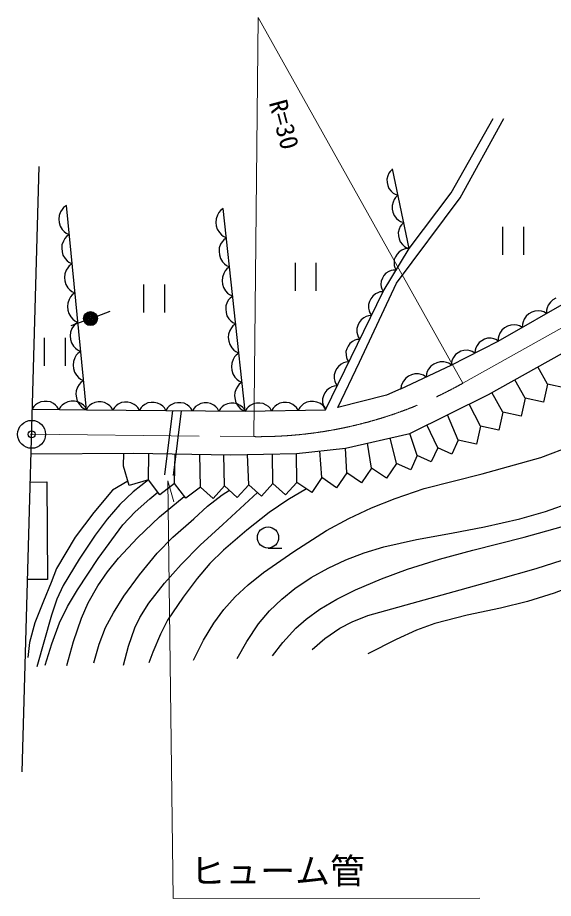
# Model space of a CAD drawing. Units: millimetres, scale not verified. Extents: x 40000 to 680000, y 20000 to 380000.
# Drawn here: x 275854 to 314232, y 239842 to 302895 of the extents above; entities that cross this region are included whole.
import ezdxf
from ezdxf.enums import TextEntityAlignment as Align

# ---------------------------------------------------------------- set-up
doc = ezdxf.new("R2010")
doc.units = ezdxf.units.MM
doc.header["$LTSCALE"] = 1000
doc.header["$PDMODE"] = 32
doc.header["$PDSIZE"] = 500
doc.linetypes.add('CHAIN', pattern=[18.5, 12, -1.5, 3.5, -1.5])
for name, color, linetype, lineweight in [('M-BGD', 7, 'Continuous', 25), ('M-BMK', 2, 'CHAIN', 13), ('M-BMK-HTXT', 7, 'Continuous', 13), ('M-BMK-SRVR', 3, 'Continuous', 25), ('M-OTRS', 6, 'Continuous', 25), ('M-STR-HTXT', 7, 'Continuous', 13)]:
    doc.layers.add(name, color=color, linetype=linetype, lineweight=lineweight)
doc.styles.add('ＭＳ ゴシック', font='')
doc.styles.get('ＭＳ ゴシック').set_extended_font_data('MS Gothic')

msp = doc.modelspace()

# ---------------------------------------------------------------- linework, layer by layer
at = {"layer": 'M-BGD'}
for p, q in [((306920, 290345), (309908, 295670)), ((307543, 290002), (310686, 295670)), ((276174, 248895), (277393, 292226)), ((302705, 292034), (302543, 291884)), ((303903, 286359), (302696, 292075)), ((302375, 291576), (302310, 291330)), ((302310, 291330), (302320, 291099)), ((302455, 291748), (302375, 291576)), ((302543, 291884), (302455, 291748)), ((302320, 291099), (302367, 290875)), ((302367, 290875), (302451, 290660)), ((302451, 290660), (302610, 290461)), ((302610, 290461), (302753, 290336)), ((302753, 290336), (302888, 290248)), ((302888, 290248), (303098, 290175)), ((303098, 290175), (302927, 290017)), ((303903, 286359), (306920, 290345)), ((279347, 289454), (279150, 289308)), ((280778, 274824), (279348, 289446)), ((302750, 289693), (302682, 289433)), ((302682, 289433), (302692, 289190)), ((302834, 289874), (302750, 289693)), ((302927, 290017), (302834, 289874)), ((302997, 283893), (307543, 290002)), ((278928, 288991), (278827, 288728)), ((279037, 289170), (278928, 288991)), ((279150, 289308), (279037, 289170)), ((290277, 288939), (290169, 288758)), ((290388, 289077), (290277, 288939)), ((290584, 289225), (290388, 289077)), ((292152, 274710), (290583, 289228)), ((302692, 289190), (302742, 288956)), ((302742, 288956), (302831, 288729)), ((278827, 288728), (278810, 288473)), ((278810, 288473), (278835, 288222)), ((278835, 288222), (278901, 287975)), ((290071, 288494), (290056, 288239)), ((290056, 288239), (290083, 287988)), ((290169, 288758), (290071, 288494)), ((302831, 288729), (302998, 288519)), ((302998, 288519), (303148, 288387)), ((303148, 288387), (303290, 288295)), ((303290, 288295), (303511, 288218)), ((303511, 288218), (303348, 288068)), ((278901, 287975), (279051, 287737)), ((279051, 287737), (279193, 287582)), ((279193, 287582), (279330, 287469)), ((290083, 287988), (290152, 287742)), ((290152, 287742), (290305, 287505)), ((303180, 287760), (303116, 287514)), ((303260, 287933), (303180, 287760)), ((303348, 288068), (303260, 287933)), ((310596, 287923), (310596, 285923)), ((312116, 285923), (312116, 287923)), ((279133, 286901), (279032, 286638)), ((279242, 287080), (279133, 286901)), ((279355, 287218), (279242, 287080)), ((279330, 287469), (279552, 287364)), ((279552, 287364), (279355, 287218)), ((290305, 287505), (290448, 287352)), ((290448, 287352), (290587, 287240)), ((290614, 286990), (290502, 286851)), ((290587, 287240), (290809, 287137)), ((290809, 287137), (290614, 286990)), ((303116, 287514), (303126, 287283)), ((303126, 287283), (303173, 287060)), ((303173, 287060), (303257, 286844)), ((279032, 286638), (279014, 286383)), ((279014, 286383), (279039, 286132)), ((290297, 286406), (290282, 286151)), ((290395, 286670), (290297, 286406)), ((290502, 286851), (290395, 286670)), ((302034, 283282), (303903, 286359)), ((303257, 286844), (303416, 286645)), ((303545, 286324), (303378, 286257)), ((303416, 286645), (303559, 286520)), ((303693, 286360), (303545, 286324)), ((303559, 286520), (303694, 286432)), ((303903, 286359), (303693, 286360)), ((303694, 286432), (303903, 286359)), ((310275, 279721), (322348, 286687)), ((279039, 286132), (279105, 285885)), ((279105, 285885), (279255, 285647)), ((279255, 285647), (279397, 285492)), ((290282, 286151), (290309, 285901)), ((290309, 285901), (290378, 285655)), ((290378, 285655), (290530, 285417)), ((302918, 285778), (302837, 285574)), ((303030, 285962), (302918, 285778)), ((303173, 286128), (303030, 285962)), ((303378, 286257), (303173, 286128)), ((279397, 285492), (279535, 285379)), ((279559, 285128), (279446, 284990)), ((279535, 285379), (279756, 285274)), ((279756, 285274), (279559, 285128)), ((290530, 285417), (290673, 285264)), ((290673, 285264), (290812, 285152)), ((290812, 285152), (291035, 285050)), ((291035, 285050), (290839, 284902)), ((295724, 285337), (295724, 283337)), ((297244, 283337), (297243, 285337)), ((302837, 285574), (302817, 285334)), ((302817, 285334), (302835, 285154)), ((302835, 285154), (302871, 285006)), ((302871, 285006), (302969, 284820)), ((309572, 275906), (326059, 285159)), ((279236, 284548), (279219, 284293)), ((279337, 284811), (279236, 284548)), ((279446, 284990), (279337, 284811)), ((290620, 284582), (290522, 284318)), ((290728, 284763), (290620, 284582)), ((290839, 284902), (290728, 284763)), ((302096, 284424), (301984, 284239)), ((302239, 284590), (302096, 284424)), ((302443, 284718), (302239, 284590)), ((302610, 284785), (302443, 284718)), ((302759, 284821), (302610, 284785)), ((302969, 284820), (302759, 284821)), ((279219, 284293), (279243, 284042)), ((279243, 284042), (279310, 283795)), ((279310, 283795), (279460, 283557)), ((284879, 283785), (284880, 281785)), ((286400, 281785), (286399, 283785)), ((290522, 284318), (290507, 284063)), ((290507, 284063), (290535, 283813)), ((290535, 283813), (290603, 283567)), ((300352, 278226), (302997, 283893)), ((301903, 284036), (301883, 283795)), ((301883, 283795), (301900, 283616)), ((301984, 284239), (301903, 284036)), ((279460, 283557), (279601, 283402)), ((279601, 283402), (279739, 283289)), ((279739, 283289), (279960, 283184)), ((279960, 283184), (279764, 283038)), ((290603, 283567), (290756, 283330)), ((290756, 283330), (290899, 283176)), ((290899, 283176), (291038, 283064)), ((297908, 274828), (302034, 283282)), ((301489, 283117), (301287, 282962)), ((301658, 283204), (301489, 283117)), ((301811, 283256), (301658, 283204)), ((302031, 283275), (301811, 283256)), ((301900, 283616), (301937, 283468)), ((301937, 283468), (302034, 283282)), ((279541, 282721), (279440, 282458)), ((279650, 282900), (279541, 282721)), ((279764, 283038), (279650, 282900)), ((290866, 282517), (290772, 282265)), ((290968, 282689), (290866, 282517)), ((291074, 282821), (290968, 282689)), ((291038, 283064), (291260, 282962)), ((291260, 282962), (291074, 282821)), ((301052, 282569), (300986, 282348)), ((301152, 282774), (301052, 282569)), ((301287, 282962), (301152, 282774)), ((314014, 282525), (313866, 282301)), ((314202, 282680), (314014, 282525)), ((314410, 282800), (314202, 282680)), ((279440, 282458), (279423, 282203)), ((279423, 282203), (279448, 281952)), ((279448, 281952), (279514, 281705)), ((281544, 281524), (282479, 281877)), ((290772, 282265), (290758, 282022)), ((290758, 282022), (290784, 281784)), ((300986, 282348), (300989, 282093)), ((300989, 282093), (301025, 281906)), ((301025, 281906), (301077, 281754)), ((312906, 281886), (312678, 281800)), ((313173, 281902), (312906, 281886)), ((313372, 281878), (313173, 281902)), ((313536, 281834), (313372, 281878)), ((313744, 281954), (313740, 281720)), ((313788, 282118), (313744, 281954)), ((313866, 282301), (313788, 282118)), ((279514, 281705), (279664, 281467)), ((279664, 281467), (279806, 281312)), ((279806, 281312), (279943, 281199)), ((290784, 281784), (290849, 281549)), ((290849, 281549), (290995, 281324)), ((290995, 281324), (291131, 281178)), ((300453, 281255), (300319, 281067)), ((300656, 281410), (300453, 281255)), ((300825, 281496), (300656, 281410)), ((300977, 281549), (300825, 281496)), ((301198, 281568), (300977, 281549)), ((301077, 281754), (301198, 281568)), ((312134, 281302), (312055, 281118)), ((312282, 281526), (312134, 281302)), ((312470, 281680), (312282, 281526)), ((312678, 281800), (312470, 281680)), ((313740, 281720), (313536, 281834)), ((279746, 280631), (279645, 280368)), ((280607, 281173), (279670, 280824)), ((279855, 280810), (279746, 280631)), ((279968, 280948), (279855, 280810)), ((279943, 281199), (280165, 281094)), ((280165, 281094), (279968, 280948)), ((291168, 280687), (291061, 280506)), ((291131, 281178), (291263, 281071)), ((291280, 280825), (291168, 280687)), ((291263, 281071), (291475, 280973)), ((291475, 280973), (291280, 280825)), ((300219, 280862), (300153, 280640)), ((300153, 280640), (300155, 280385)), ((300319, 281067), (300219, 280862)), ((310737, 280681), (310550, 280526)), ((310945, 280801), (310737, 280681)), ((311173, 280886), (310945, 280801)), ((311441, 280902), (311173, 280886)), ((311640, 280878), (311441, 280902)), ((311804, 280834), (311640, 280878)), ((312007, 280721), (311804, 280834)), ((312011, 280954), (312007, 280721)), ((312055, 281118), (312011, 280954)), ((277754, 279961), (277754, 277961)), ((279274, 277962), (279274, 279962)), ((279645, 280368), (279627, 280113)), ((279627, 280113), (279652, 279862)), ((290962, 280242), (290948, 279987)), ((290948, 279987), (290975, 279736)), ((291061, 280506), (290962, 280242)), ((300155, 280385), (300191, 280199)), ((300191, 280199), (300244, 280046)), ((300244, 280046), (300364, 279861)), ((310323, 280119), (310279, 279955)), ((310402, 280302), (310323, 280119)), ((310550, 280526), (310402, 280302)), ((279652, 279862), (279718, 279615)), ((279718, 279615), (279868, 279377)), ((279868, 279377), (280010, 279222)), ((290975, 279736), (291044, 279490)), ((291044, 279490), (291196, 279253)), ((299532, 279386), (299437, 279192)), ((299659, 279564), (299532, 279386)), ((299851, 279711), (299659, 279564)), ((300011, 279793), (299851, 279711)), ((300155, 279842), (300011, 279793)), ((300364, 279861), (300155, 279842)), ((306916, 278016), (310275, 279721)), ((308760, 279421), (308676, 279251)), ((308912, 279626), (308760, 279421)), ((309098, 279763), (308912, 279626)), ((309301, 279866), (309098, 279763)), ((309522, 279936), (309301, 279866)), ((309776, 279937), (309522, 279936)), ((309964, 279904), (309776, 279937)), ((310117, 279854), (309964, 279904)), ((310304, 279736), (310117, 279854)), ((310279, 279955), (310275, 279721)), ((280059, 278720), (279950, 278541)), ((280010, 279222), (280148, 279109)), ((280172, 278858), (280059, 278720)), ((280148, 279109), (280369, 279004)), ((280369, 279004), (280172, 278858)), ((291196, 279253), (291339, 279100)), ((291339, 279100), (291478, 278988)), ((291505, 278738), (291393, 278599)), ((291478, 278988), (291700, 278885)), ((291700, 278885), (291505, 278738)), ((299437, 279192), (299375, 278982)), ((299375, 278982), (299377, 278740)), ((299377, 278740), (299411, 278563)), ((307217, 278766), (307066, 278561)), ((307403, 278903), (307217, 278766)), ((307607, 279006), (307403, 278903)), ((307827, 279076), (307607, 279006)), ((308082, 279077), (307827, 279076)), ((308269, 279044), (308082, 279077)), ((308423, 278994), (308269, 279044)), ((308610, 278876), (308423, 278994)), ((308626, 279097), (308610, 278876)), ((308676, 279251), (308626, 279097)), ((279849, 278278), (279832, 278023)), ((279950, 278541), (279849, 278278)), ((291188, 278154), (291173, 277899)), ((291286, 278418), (291188, 278154)), ((291393, 278599), (291286, 278418)), ((298796, 274987), (300352, 278226)), ((299032, 278085), (298830, 277930)), ((299202, 278171), (299032, 278085)), ((299354, 278224), (299202, 278171)), ((299575, 278243), (299354, 278224)), ((299411, 278563), (299460, 278419)), ((299460, 278419), (299575, 278243)), ((305660, 278086), (305460, 277947)), ((305877, 278188), (305660, 278086)), ((306111, 278255), (305877, 278188)), ((306379, 278249), (306111, 278255)), ((306575, 278209), (306379, 278249)), ((306735, 278152), (306575, 278209)), ((306929, 278022), (306735, 278152)), ((306932, 278237), (306916, 278016)), ((306982, 278391), (306932, 278237)), ((307066, 278561), (306982, 278391)), ((279832, 278023), (279856, 277772)), ((279856, 277772), (279923, 277525)), ((279923, 277525), (280073, 277287)), ((291173, 277899), (291200, 277649)), ((291200, 277649), (291269, 277403)), ((298596, 277537), (298530, 277315)), ((298696, 277742), (298596, 277537)), ((298830, 277930), (298696, 277742)), ((303313, 276311), (306916, 278016)), ((305201, 277559), (305144, 277399)), ((305294, 277736), (305201, 277559)), ((305460, 277947), (305294, 277736)), ((313819, 276657), (313107, 277889)), ((280073, 277287), (280214, 277132)), ((280214, 277132), (280352, 277019)), ((280352, 277019), (280573, 276914)), ((280573, 276914), (280377, 276768)), ((291269, 277403), (291422, 277166)), ((291422, 277166), (291565, 277012)), ((291565, 277012), (291704, 276900)), ((291704, 276900), (291926, 276798)), ((298530, 277315), (298532, 277060)), ((298532, 277060), (298568, 276874)), ((298568, 276874), (298621, 276721)), ((303487, 276880), (303393, 276703)), ((303652, 277091), (303487, 276880)), ((303852, 277230), (303652, 277091)), ((304069, 277333), (303852, 277230)), ((304303, 277399), (304069, 277333)), ((304571, 277393), (304303, 277399)), ((304767, 277353), (304571, 277393)), ((304927, 277296), (304767, 277353)), ((305121, 277167), (304927, 277296)), ((305144, 277399), (305121, 277167)), ((312219, 275656), (311463, 276967)), ((280053, 276188), (280036, 275933)), ((280154, 276451), (280053, 276188)), ((280263, 276630), (280154, 276451)), ((280377, 276768), (280263, 276630)), ((291512, 276330), (291414, 276066)), ((291619, 276511), (291512, 276330)), ((291731, 276650), (291619, 276511)), ((291926, 276798), (291731, 276650)), ((297997, 276223), (297862, 276034)), ((298199, 276377), (297997, 276223)), ((298368, 276464), (298199, 276377)), ((298521, 276516), (298368, 276464)), ((298741, 276536), (298521, 276516)), ((298621, 276721), (298741, 276536)), ((303313, 276311), (302283, 275860)), ((303336, 276543), (303313, 276311)), ((303393, 276703), (303336, 276543)), ((313819, 276657), (313519, 275357)), ((315119, 276357), (313819, 276657)), ((280036, 275933), (280061, 275682)), ((280061, 275682), (280127, 275435)), ((291414, 276066), (291399, 275811)), ((291399, 275811), (291426, 275561)), ((291426, 275561), (291495, 275315)), ((297762, 275829), (297696, 275608)), ((297696, 275608), (297699, 275353)), ((297862, 276034), (297762, 275829)), ((302283, 275860), (298796, 274987)), ((303938, 273133), (309572, 275906)), ((310620, 274656), (309830, 276051)), ((312219, 275656), (311920, 274356)), ((313519, 275357), (312219, 275656)), ((277020, 275051), (276904, 274862)), ((277135, 275164), (277020, 275051)), ((277289, 275276), (277135, 275164)), ((277518, 275388), (277289, 275276)), ((277746, 275424), (277518, 275388)), ((277974, 275421), (277746, 275424)), ((278202, 275381), (277974, 275421)), ((278429, 275265), (278202, 275381)), ((278579, 275149), (278429, 275265)), ((278692, 275034), (278579, 275149)), ((278804, 274843), (278692, 275034)), ((278926, 275042), (278804, 274843)), ((279048, 275161), (278926, 275042)), ((279209, 275279), (279048, 275161)), ((279450, 275397), (279209, 275279)), ((279690, 275434), (279450, 275397)), ((279930, 275432), (279690, 275434)), ((280170, 275390), (279930, 275432)), ((280127, 275435), (280277, 275197)), ((280409, 275267), (280170, 275390)), ((280277, 275197), (280419, 275042)), ((280567, 275146), (280409, 275267)), ((280419, 275042), (280556, 274928)), ((280556, 274928), (280778, 274824)), ((280686, 275024), (280567, 275146)), ((280804, 274823), (280686, 275024)), ((280893, 275012), (280778, 274824)), ((281009, 275125), (280893, 275012)), ((281162, 275238), (281009, 275125)), ((281391, 275349), (281162, 275238)), ((281619, 275385), (281391, 275349)), ((281847, 275383), (281619, 275385)), ((282075, 275343), (281847, 275383)), ((282302, 275226), (282075, 275343)), ((282453, 275111), (282302, 275226)), ((282565, 274996), (282453, 275111)), ((282677, 274805), (282565, 274996)), ((282793, 274993), (282677, 274805)), ((282909, 275106), (282793, 274993)), ((283062, 275219), (282909, 275106)), ((283291, 275330), (283062, 275219)), ((283519, 275366), (283291, 275330)), ((283747, 275364), (283519, 275366)), ((283975, 275324), (283747, 275364)), ((284202, 275207), (283975, 275324)), ((284352, 275092), (284202, 275207)), ((284465, 274977), (284352, 275092)), ((284577, 274786), (284465, 274977)), ((284693, 274974), (284577, 274786)), ((284808, 275087), (284693, 274974)), ((284962, 275200), (284808, 275087)), ((285191, 275311), (284962, 275200)), ((285419, 275347), (285191, 275311)), ((285647, 275345), (285419, 275347)), ((285875, 275305), (285647, 275345)), ((286101, 275188), (285875, 275305)), ((286252, 275073), (286101, 275188)), ((286365, 274958), (286252, 275073)), ((286477, 274767), (286365, 274958)), ((286593, 274955), (286477, 274767)), ((286708, 275068), (286593, 274955)), ((286861, 275181), (286708, 275068)), ((287091, 275292), (286861, 275181)), ((287319, 275328), (287091, 275292)), ((287547, 275326), (287319, 275328)), ((287775, 275286), (287547, 275326)), ((288001, 275169), (287775, 275286)), ((288152, 275054), (288001, 275169)), ((288265, 274939), (288152, 275054)), ((288377, 274747), (288265, 274939)), ((288493, 274936), (288377, 274747)), ((288608, 275049), (288493, 274936)), ((288761, 275162), (288608, 275049)), ((288990, 275273), (288761, 275162)), ((289219, 275309), (288990, 275273)), ((289447, 275307), (289219, 275309)), ((289674, 275267), (289447, 275307)), ((289901, 275150), (289674, 275267)), ((290052, 275035), (289901, 275150)), ((290165, 274920), (290052, 275035)), ((290277, 274728), (290165, 274920)), ((290393, 274917), (290277, 274728)), ((290508, 275030), (290393, 274917)), ((290661, 275143), (290508, 275030)), ((290890, 275254), (290661, 275143)), ((291119, 275290), (290890, 275254)), ((291347, 275288), (291119, 275290)), ((291574, 275248), (291347, 275288)), ((291495, 275315), (291647, 275078)), ((291801, 275131), (291574, 275248)), ((291647, 275078), (291790, 274924)), ((291790, 274924), (291929, 274812)), ((291952, 275016), (291801, 275131)), ((292065, 274901), (291952, 275016)), ((292373, 275018), (292262, 274902)), ((292523, 275135), (292373, 275018)), ((292748, 275254), (292523, 275135)), ((292976, 275297), (292748, 275254)), ((293204, 275301), (292976, 275297)), ((293432, 275268), (293204, 275301)), ((293663, 275159), (293432, 275268)), ((293817, 275048), (293663, 275159)), ((293933, 274936), (293817, 275048)), ((294051, 274749), (293933, 274936)), ((294161, 274941), (294051, 274749)), ((294273, 275057), (294161, 274941)), ((294422, 275175), (294273, 275057)), ((294648, 275293), (294422, 275175)), ((294875, 275336), (294648, 275293)), ((295103, 275341), (294875, 275336)), ((295332, 275307), (295103, 275341)), ((295562, 275198), (295332, 275307)), ((295717, 275087), (295562, 275198)), ((295833, 274975), (295717, 275087)), ((295951, 274788), (295833, 274975)), ((296067, 274990), (295951, 274788)), ((296184, 275113), (296067, 274990)), ((296342, 275236), (296184, 275113)), ((296579, 275361), (296342, 275236)), ((296818, 275406), (296579, 275361)), ((297058, 275411), (296818, 275406)), ((297299, 275376), (297058, 275411)), ((297541, 275261), (297299, 275376)), ((297704, 275144), (297541, 275261)), ((297699, 275353), (297735, 275166)), ((297826, 275026), (297704, 275144)), ((297735, 275166), (297787, 275014)), ((297787, 275014), (297908, 274828)), ((297950, 274829), (297826, 275026)), ((309020, 273655), (308192, 275226)), ((276904, 274862), (280778, 274824)), ((280778, 274824), (292152, 274710)), ((286944, 274762), (286386, 270173)), ((287558, 274756), (286994, 270121)), ((291929, 274812), (292152, 274710)), ((292177, 274709), (292065, 274901)), ((292262, 274902), (292152, 274710)), ((292152, 274710), (297908, 274828)), ((307420, 272655), (306645, 274465)), ((310620, 274656), (310320, 273356)), ((311920, 274356), (310620, 274656)), ((305945, 272099), (305159, 273734)), ((309020, 273655), (308720, 272355)), ((310320, 273356), (309020, 273655)), ((299348, 272073), (303938, 273133)), ((304471, 271542), (303938, 273133)), ((301213, 270646), (300906, 272433)), ((302996, 270986), (302540, 272810)), ((307420, 272655), (306961, 271640)), ((308720, 272355), (307420, 272655)), ((295830, 271699), (299348, 272073)), ((297647, 269966), (297494, 271876)), ((299430, 270306), (299348, 272073)), ((305945, 272099), (305486, 271083)), ((306961, 271640), (305945, 272099)), ((276814, 271662), (284148, 271709)), ((283429, 270788), (283463, 271704)), ((284148, 271709), (291097, 271604)), ((285233, 269801), (285245, 271692)), ((287094, 269543), (287138, 271664)), ((288954, 269284), (288914, 271637)), ((290682, 269369), (290623, 271611)), ((291097, 271604), (295830, 271699)), ((292409, 269455), (292323, 271629)), ((294136, 269540), (294123, 271665)), ((295863, 269626), (295830, 271699)), ((304471, 271542), (304011, 270527)), ((305486, 271083), (304471, 271542)), ((283838, 269393), (283429, 270788)), ((301213, 270646), (300491, 269584)), ((302274, 269925), (301213, 270646)), ((302996, 270986), (302274, 269925)), ((304011, 270527), (302996, 270986)), ((297647, 269966), (296925, 268904)), ((298708, 269244), (297647, 269966)), ((299430, 270306), (298708, 269244)), ((300491, 269584), (299430, 270306)), ((276758, 269643), (277938, 269654)), ((277938, 269654), (278000, 262679)), ((283742, 269718), (282646, 269070)), ((285233, 269801), (283838, 269393)), ((286034, 268742), (285233, 269801)), ((287094, 269543), (286034, 268742)), ((287895, 268483), (287094, 269543)), ((288954, 269284), (287895, 268483)), ((289861, 268463), (288954, 269284)), ((290682, 269369), (289861, 268463)), ((291588, 268548), (290682, 269369)), ((292409, 269455), (291588, 268548)), ((293315, 268634), (292409, 269455)), ((294136, 269540), (293315, 268634)), ((295043, 268720), (294136, 269540)), ((295863, 269626), (295043, 268720)), ((296925, 268904), (295863, 269626)), ((282646, 269070), (281312, 267475)), ((281312, 267475), (279978, 265690)), ((279978, 265690), (278644, 263455)), ((293792, 264917), (294792, 264917)), ((278644, 263455), (278249, 262456)), ((278000, 262679), (276561, 262666)), ((278249, 262456), (277707, 261129)), ((277707, 261129), (277085, 259558)), ((277085, 259558), (276706, 258150)), ((276706, 258150), (276598, 257094))]:
    msp.add_line(p, q, dxfattribs=at)
for points in [[(296949, 257661), (297869, 258439), (298935, 259183), (299816, 259640), (300932, 260088), (310299, 262694), (313008, 263456), (316058, 264425), (318470, 265308), (320879, 266299), (322506, 267073), (324086, 267936), (326995, 269731), (330011, 271441), (331122, 271896), (332111, 272189), (333097, 272373), (334150, 272450), (335781, 272393)], [(288459, 256897), (289180, 258326), (289911, 259551), (290626, 260518), (291427, 261418), (292372, 262299), (293471, 263165), (295633, 264675), (297990, 266183), (299572, 267037), (301205, 267798), (302888, 268476), (304970, 269191), (309120, 270232), (313342, 271414), (315594, 272253)], [(285233, 269801), (284133, 268935), (283186, 268045), (282263, 266988), (281404, 265845), (280252, 264135), (279114, 262249), (278668, 261253), (278279, 260116), (277221, 256418)], [(277840, 256526), (278301, 258066), (278855, 259563), (279434, 260735), (280153, 261935), (281636, 264162), (283397, 266591), (284275, 267505), (285326, 268434), (285903, 268914)], [(279378, 256505), (279855, 258243), (280426, 259897), (280920, 260994), (281607, 262220), (282284, 263214), (283078, 264196), (284450, 265654), (286021, 267161), (287789, 268623)], [(281306, 256701), (281700, 258048), (282157, 259232), (282711, 260293), (283470, 261477), (284580, 262999), (285846, 264546), (286984, 265690), (288474, 267025), (289448, 267929), (290503, 268739), (291024, 269059)], [(283450, 256528), (283792, 257897), (284243, 259217), (284606, 259962), (285248, 260975), (286373, 262399), (287572, 263747), (288934, 265124), (290557, 266608), (293034, 268889)], [(296552, 269158), (295201, 268362), (293881, 267459), (292270, 266212), (290601, 264775), (289632, 263809), (288727, 262743), (287708, 261409), (286588, 259752), (286079, 258759), (285543, 257463), (285257, 256696)], [(291581, 257018), (292270, 258240), (293118, 259505), (293899, 260417), (294769, 261254), (295714, 262015), (296889, 262808), (298094, 263486), (299366, 264082), (300674, 264582), (302092, 265009), (304434, 265536), (306929, 265989), (309292, 266430), (311824, 267014), (313670, 267542), (315561, 268199)], [(294105, 257214), (294842, 258166), (295773, 259188), (296525, 259840), (297504, 260539), (298723, 261256), (300060, 261920), (301911, 262713), (303791, 263404), (306077, 264121), (308453, 264759), (312137, 265691), (315982, 266773)], [(323983, 265472), (321715, 264685), (319473, 263799), (316899, 262692), (314292, 261693), (312381, 261101), (310438, 260609), (308058, 260117), (305731, 259526), (304424, 259043), (302966, 258384), (300929, 257343)]]:
    msp.add_lwpolyline(points, dxfattribs=at)
for centre, radius in [((281076, 281347), 500), ((281076, 281347), 440), ((281076, 281347), 380), ((281076, 281347), 320), ((281076, 281347), 260), ((281076, 281347), 200), ((281076, 281347), 140), ((281076, 281347), 80), ((281076, 281347), 20), ((293792, 265677), 760)]:
    msp.add_circle(centre, radius, dxfattribs=at)
at = {"layer": 'M-BMK'}
for p, q in [((307751, 276725), (350610, 300747)), ((276854, 273064), (292768, 272897))]:
    msp.add_line(p, q, dxfattribs=at)
msp.add_arc((293084, 302895), 30000, 269.39745, 299.26986, dxfattribs=at)
at = {"layer": 'M-BMK-HTXT'}
for q in [(292768, 272897), (307751, 276725)]:
    msp.add_line((293084, 302895), q, dxfattribs=at)
at = {"layer": 'M-BMK-SRVR'}
for radius in [1000, 40]:
    msp.add_circle((276854, 273064), radius, dxfattribs=at)
at = {"layer": 'M-OTRS'}
msp.add_point((276854, 273064), dxfattribs=at)
at = {"layer": 'M-STR-HTXT'}
for p, q in [((286611, 269736), (286997, 239842)), ((286611, 269736), (287050, 268242)), ((286997, 239842), (308951, 239848))]:
    msp.add_line(p, q, dxfattribs=at)

# ---------------------------------------------------------------- texts
at = {"layer": 'M-BMK-HTXT', "style": 'ＭＳ ゴシック'}
msp.add_text('R=30', height=1320, rotation=284.915, dxfattribs=at).set_placement((293462, 296709), align=Align.BOTTOM_LEFT)
at = {"layer": 'M-STR-HTXT', "style": 'ＭＳ ゴシック'}
msp.add_text('ヒューム管', height=1833, rotation=0.015, dxfattribs=at).set_placement((288231, 240342), align=Align.BOTTOM_LEFT)

doc.saveas('drawing.dxf')
